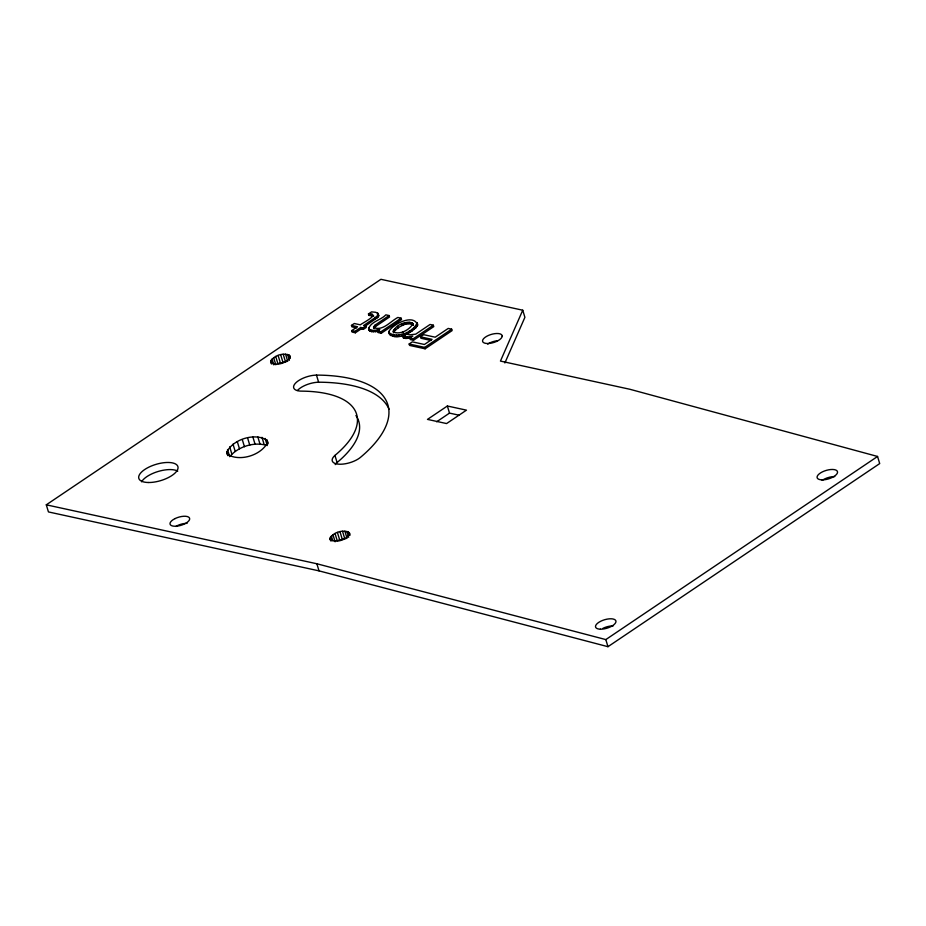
<?xml version="1.0" encoding="UTF-8"?>
<svg xmlns="http://www.w3.org/2000/svg" width="926" height="926" viewBox="0 0 926 926"><rect width="100%" height="100%" fill="white"/><g stroke="black" fill="none" stroke-linecap="round" stroke-linejoin="round"><path stroke-width="1.39" d="M393.261 330.698L393.619 332.851C393.365 325.628 406.155 320.327 412.556 323.22L413.274 325.257L412.556 323.22M412.846 323.834C409.628 329.76 400.298 335.015 393.492 332.029L393.191 331.427M267.082 440.186L267.672 442.397C261.213 455.36 239.718 462.016 227.321 454.33L226.731 452.108C233.19 439.144 254.685 432.5 267.082 440.186L268.158 443.739M270.623 361.499C273.737 355.26 284.062 352.065 290.023 355.758L290.313 356.834C287.21 363.061 276.874 366.256 270.913 362.564L270.623 361.499L271.341 363.872M349.334 532.751L349.623 533.827C346.521 540.055 336.184 543.249 330.223 539.557L329.934 538.492C333.036 532.253 343.372 529.059 349.334 532.751L350.051 535.124M373.467 327.075L375.088 325.107L389.105 315.546L389.533 316.97L375.516 326.531L373.896 328.487L373.641 327.526C382.774 331.462 390.564 321.229 397.844 317.456L401.12 318.174L401.548 319.586L381.28 333.244L378.016 332.527L377.576 331.114L379.834 329.598C376.326 330.015 371.326 331.763 368.617 328.672C370.828 321.577 381.176 320.002 385.829 314.84L389.105 315.546M356.707 327.885L351.88 326.843L351.452 325.42L357.482 326.728L351.66 330.651L352.088 332.075L355.364 332.793L361.186 328.869L363.397 329.343L366.233 327.445L365.793 326.021L363.582 325.535L376.315 316.877L378.074 315.014L378.202 313.613L375.736 312.282L371.534 311.888L368.467 313.949L368.895 315.372L373.849 316.148M365.133 326.207L377.843 317.305L378.757 315.685L377.333 314.053M388.827 331.566C392.751 324.088 414.049 313.208 417.649 325.165C413.609 332.596 392.612 343.372 388.827 331.566L389.314 334.089M388.885 332.665C397.485 338.904 413.633 331.913 417.209 322.618M522.75 310.21L500.445 361.082L629.912 389.279L877.559 456.46L879.7 463.579L607.965 646.695L319.019 570.867L48.441 511.928L46.3 504.82L380.922 279.305L522.75 310.21L524.903 317.317L504.878 362.969M393.689 332.121C397.96 327.052 406.155 321.519 412.984 324.644M265.137 438.438L267.29 445.556C254.407 441.47 238.387 446.401 229.683 456.668L227.53 449.561M351.452 325.42L354.288 323.51L360.307 324.829C362.795 322.885 381.315 313.578 368.467 313.949M351.66 330.651L354.936 331.369L360.758 327.445L362.969 327.931L365.793 326.021M377.576 331.114L380.852 331.821L401.12 318.174M402.879 336.52L406.433 334.124L409.674 334.842L415.681 334.17L430.069 324.47L433.333 325.188L433.773 326.612L413.505 340.259L410.23 339.553L409.801 338.129L412.811 336.103L407.359 336.995L402.879 336.52L403.308 337.944L405.958 338.465L410.16 338.106L409.732 336.682M409.801 338.129L413.077 338.847L433.333 325.188M420.462 336.832L423.657 334.68L435.22 337.191L448.23 328.429L451.68 329.181L452.108 330.605L425.103 348.801L409.581 345.421L409.153 344.009L412.348 341.856L424.409 344.484L432.037 339.344L420.462 336.832L420.902 338.256L431.18 340.49M409.153 344.009L424.675 347.389L451.68 329.181M447.374 406.005L427.488 419.397L446.575 423.564L466.461 410.16L447.374 406.005L449.515 413.112L459.065 415.195M436.655 421.781L449.515 413.112M46.3 504.82L316.866 563.76L605.824 639.588L877.559 456.46M175.986 526.466L177.236 525.679A10.209 4.236 -16.8 0 1 187.087 523.34M285.567 354.16L287.708 361.267L277.869 363.605L275.716 356.487M347.019 538.261L337.18 540.599L335.027 533.48M368.617 328.672L369.474 330.732L371.546 331.624L377.6 331.508L377.171 330.084M417.047 323.105L417.638 324.042M605.824 639.588L607.965 646.695M424.675 347.389L425.103 348.801M417.221 323.741L417.649 325.165M416.677 325.014L417.105 326.438M415.577 326.403L416.005 327.827M413.934 327.897L414.362 329.32M411.862 322.734L412.29 324.158M410.774 322.387L411.202 323.811M409.466 322.213L409.894 323.637M411.734 329.506L412.174 330.929M408.053 322.225L408.482 323.649M413.077 338.847L413.505 340.259M406.549 322.433L406.977 323.857M409.188 331.091L409.616 332.515M404.94 322.838L405.368 324.262M406.63 332.422L407.058 333.846M407.359 336.995L407.787 338.407M403.238 323.44L403.667 324.864M405.53 337.052L405.958 338.465M401.479 324.25L401.907 325.663M404.049 333.487L404.477 334.911M402.81 331.809L403.25 333.233M404.095 336.879L404.523 338.303M403.366 336.705L403.794 338.117M401.456 334.309L401.884 335.721M397.74 326.461L398.168 327.885M398.932 334.853L399.361 336.277M394.65 328.846L395.078 330.269M396.571 335.119L396.999 336.543M393.747 329.841L394.175 331.265M394.372 335.108L394.8 336.532M392.335 334.818L392.763 336.242M390.633 334.298L391.061 335.721M389.487 333.58L389.915 335.004M378.202 313.613L378.757 315.685M377.727 313.069L378.155 314.493M378.074 315.014L378.514 316.437M377.403 315.893L377.843 317.305M376.315 316.877L376.755 318.289M380.852 331.821L381.28 333.244M374.81 317.965L375.238 319.389M371.951 314.122L372.379 315.546M375.088 325.107L375.516 326.531M370.145 313.949L370.585 315.372M373.653 326.519L374.081 327.943M374.856 330.374L375.285 331.786M368.664 313.995L369.092 315.419M372.842 330.42L373.271 331.844M371.118 330.2L371.546 331.624M369.879 329.818L370.307 331.242M368.594 327.897L369.474 330.732M362.969 327.931L363.397 329.343M360.758 327.445L361.186 328.869M354.936 331.369L355.364 332.793M316.472 375.099A146.945 60.942 -16.8 0 1 360.885 457.004A16.344 6.771 -16.8 0 1 338.951 464.192A16.344 6.771 -16.8 0 1 334.934 455.418A114.292 47.4 -16.8 0 0 302.189 391.142A16.344 6.783 -16.8 0 1 295.278 383.399A16.344 6.783 -16.8 0 1 316.472 375.099L318.625 382.207A146.945 60.942 -16.8 0 1 389.047 409.211M334.934 455.418L337.087 462.525A16.344 6.771 -16.8 0 0 335.212 464.62M348.407 531.918L349.472 535.471M346.88 531.374L348.674 537.3M344.877 531.154L346.66 537.08M342.516 531.269L344.669 538.376M289.097 354.924L290.162 358.478M287.569 354.38L289.363 360.307M339.981 531.721L342.122 538.828M337.423 532.473L339.576 539.592M283.206 354.276L285.358 361.383M280.671 354.727L282.812 361.846M332.955 534.672L335.108 541.779M278.113 355.48L280.265 362.598M331.358 535.957L332.781 540.703M330.327 537.265L331.392 540.819M329.934 538.492L330.651 540.865M273.656 357.679L275.798 364.786M272.047 358.964L273.83 364.89M271.017 360.272L272.082 363.825M316.866 563.76L319.019 570.867M261.977 437.303L264.118 444.411M257.798 436.84L259.951 443.948M252.902 437.095L255.055 444.202M247.624 438.033L249.765 445.14M242.299 439.607L244.452 446.714M237.322 441.69L239.475 448.809M233.016 444.167L235.169 451.275M229.683 446.853L231.824 453.96M226.731 452.108L227.808 455.661M369.023 329.32L369.046 330.096M297.42 390.506A16.344 6.783 -16.8 0 1 318.625 382.207M355.92 415.519A114.292 47.4 -16.8 0 1 337.087 462.525M141.597 481.809A20.407 8.461 -16.8 0 1 158.334 471.415A20.407 8.461 -16.8 0 1 177.757 471.126M487.689 344.125A10.209 4.236 -16.8 0 1 497.25 340.722M602.942 628.314A10.614 4.398 -16.8 0 1 613.186 625.895M822.357 480.235A10.614 4.398 -16.8 0 1 834.754 476.577M502.205 336.161L501.823 337.388A10.209 4.236 -16.8 0 1 485.884 343.396A10.209 4.236 -16.8 0 1 488.384 335.467A10.209 4.236 -16.8 0 1 502.205 336.161M175.095 518.572L173.023 519.752A10.209 4.236 -16.8 0 0 175.894 526.234A10.209 4.236 -16.8 0 0 189.691 518.907L189.402 517.842A10.209 4.236 -16.8 0 0 175.095 518.572M148.172 482.504A20.407 8.461 -16.8 0 0 178.047 467.815A20.407 8.461 -16.8 0 0 148.866 467.144A20.407 8.461 -16.8 0 0 148.172 482.504M600.442 629.194A10.614 4.398 -16.8 0 0 615.975 621.554A10.614 4.398 -16.8 0 0 600.8 621.207A10.614 4.398 -16.8 0 0 600.442 629.194M822.01 479.876A10.614 4.398 -16.8 0 0 837.544 472.237A10.614 4.398 -16.8 0 0 822.369 471.89A10.614 4.398 -16.8 0 0 822.01 479.876"/></g></svg>
